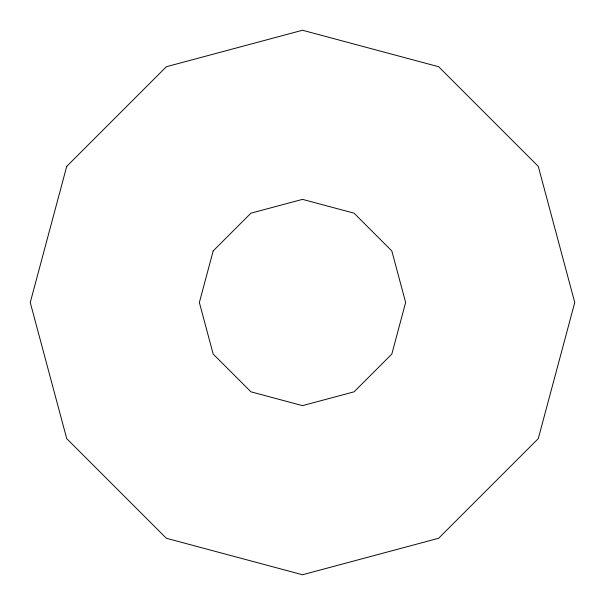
<?xml version="1.0" encoding="UTF-8"?>
<svg xmlns="http://www.w3.org/2000/svg" width="605" height="605" viewBox="0 0 605 605"><rect width="100%" height="100%" fill="white"/><g stroke="black" fill="none" stroke-linecap="round" stroke-linejoin="round"><path stroke-width="0.91" d="M66.724 166.375L30.25 302.5L66.724 438.625L166.375 538.276L302.5 574.75L438.625 538.276L538.276 438.625L574.75 302.5L538.276 166.375L438.625 66.724L302.5 30.25L166.375 66.724L66.724 166.375M213.179 250.931L199.363 302.5L213.179 354.069L250.931 391.821L302.5 405.637L354.069 391.821L391.821 354.069L405.637 302.5L391.821 250.931L354.069 213.179L302.5 199.363L250.931 213.179L213.179 250.931"/></g></svg>
